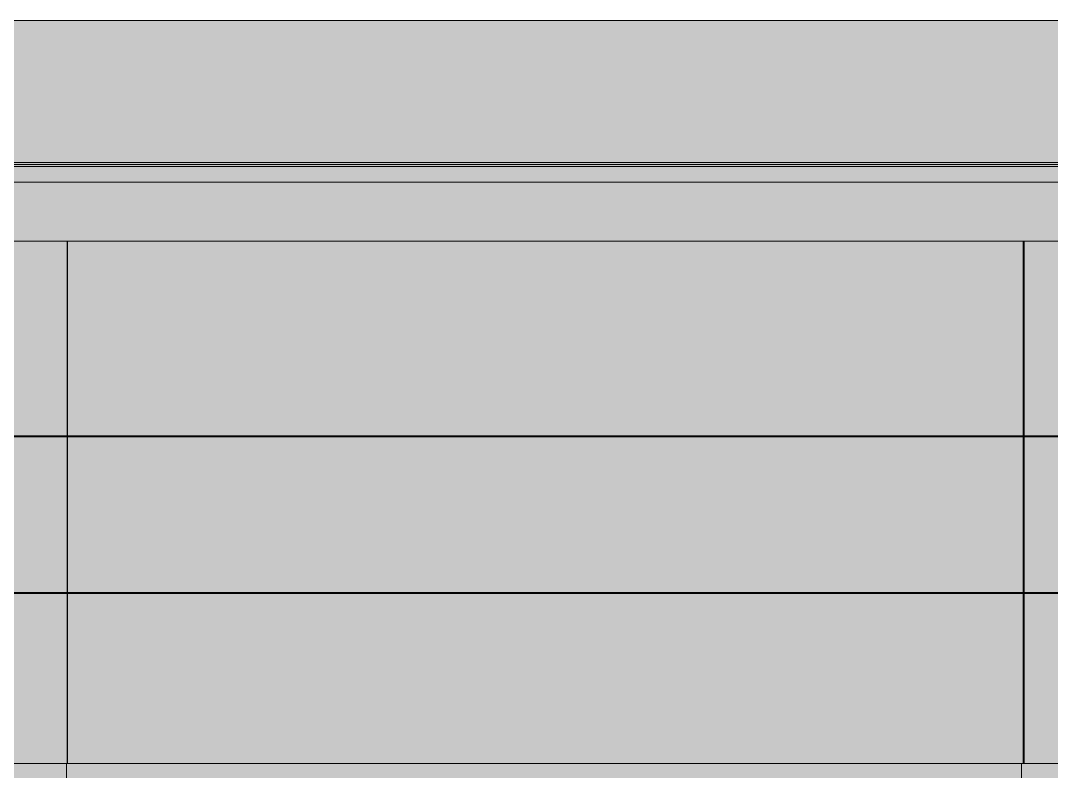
# Model space of a CAD drawing. Header units: millimetres. Extents: x -155050 to -36395, y -2753 to 7638.
# Drawn here: x -138188 to -131607, y 1650 to 6444 of the extents above; entities that cross this region are included whole.
import ezdxf

# ---------------------------------------------------------------- set-up
doc = ezdxf.new("R2010")
doc.units = ezdxf.units.MM
for name, color, linetype, lineweight in [('A-ROOF', 7, 'Continuous', 9), ('A-ROOF-OTLN', 7, 'Continuous', 9), ('A-WALL', 7, 'Continuous', 9), ('S-BEAM', 7, 'Continuous', 9), ('S-COLS', 7, 'Continuous', 9), ('S-FSTN', 7, 'Continuous', 9)]:
    doc.layers.add(name, color=color, linetype=linetype, lineweight=lineweight)
for name, color, linetype, lineweight, true_color in [('A-ROOF-1', 9, 'Continuous', 9, 0x808080), ('A-ROOF-2', 251, 'Continuous', 9, 0x505050), ('A-ROOF-OTLN-1', 7, 'Continuous', 9, 0x787878), ('A-WALL-1', 7, 'Continuous', 9, 0xd7d5cb), ('A-WALL-2', 7, 'Continuous', 9, 0x004080), ('S-BEAM-1', 7, 'Continuous', 9, 0xf7f7f7), ('S-COLS-1', 7, 'Continuous', 9, 0x787878), ('S-FSTN-1', 7, 'Continuous', 9, 0xbb502e)]:
    doc.layers.add(name, color=color, linetype=linetype, lineweight=lineweight, true_color=true_color)

# ---------------------------------------------------------------- blocks, each defined once
blk = doc.blocks.new('Sloup IPE - 387971-Řez 2')
at = {"layer": 'S-COLS-1'}
for points in [[(-137887.9, 4838.2), (-137887.9, 4838.7), (-137890.4, 4838.7), (-137890.4, 4838.2)], [(-137890.4, 1700), (-137887.9, 1700), (-137887.9, 4838.2), (-137890.4, 4838.2), (-137890.4, 1729.1)]]:
    blk.add_hatch(color=256, dxfattribs=at).paths.add_polyline_path(points)
at = {"layer": 'S-COLS'}
blk.add_line((-137890.4, 4838.2), (-137887.9, 4838.2), dxfattribs=at)
blk = doc.blocks.new('Rámový roh_ šroubovaný s náběhem - 387987-Řez 2')
at = {"layer": 'S-FSTN-1'}
for points in [[(-137887.9, 4867.8), (-137890.4, 4867.8), (-137890.4, 4853.6), (-137887.9, 4853.6)], [(-137887.9, 4838.7), (-137887.9, 4853.6), (-137890.4, 4853.6), (-137890.4, 4838.7)]]:
    blk.add_hatch(color=256, dxfattribs=at).paths.add_polyline_path(points)
at = {"layer": 'S-FSTN'}
for p, q in [((-137890.4, 4853.6), (-137887.9, 4853.6)), ((-137887.9, 4838.7), (-137890.4, 4838.7))]:
    blk.add_line(p, q, dxfattribs=at)
blk = doc.blocks.new('Sloup IPE - 388008-Řez 2')
at = {"layer": 'S-COLS-1'}
for points in [[(-131780.4, 4863.3), (-131780.4, 4863.8), (-131787.9, 4863.8), (-131787.9, 4863.3)], [(-131780.4, 1700), (-131780.4, 4863.3), (-131787.9, 4863.3), (-131787.9, 1700)]]:
    blk.add_hatch(color=256, dxfattribs=at).paths.add_polyline_path(points)
at = {"layer": 'S-COLS'}
blk.add_line((-131787.9, 4863.3), (-131780.4, 4863.3), dxfattribs=at)
blk = doc.blocks.new('Rámový roh_ šroubovaný s náběhem - 388024-Řez 2')
at = {"layer": 'S-FSTN-1'}
for points in [[(-131780.4, 4878.7), (-131780.4, 4882.5), (-131787.9, 4881), (-131787.9, 4878.7)], [(-131780.4, 4863.8), (-131780.4, 4878.7), (-131787.9, 4878.7), (-131787.9, 4863.8)]]:
    blk.add_hatch(color=256, dxfattribs=at).paths.add_polyline_path(points)
at = {"layer": 'S-FSTN'}
for p, q in [((-131787.9, 4878.7), (-131780.4, 4878.7)), ((-131780.4, 4863.8), (-131787.9, 4863.8))]:
    blk.add_line(p, q, dxfattribs=at)
blk = doc.blocks.new('IPE - IPE160-854151-Řez 2')
at = {"layer": 'S-BEAM-1'}
h = blk.add_hatch(color=256, dxfattribs=at)
h.paths.add_polyline_path([(-131787.9, 5032.1), (-131780.4, 5032.1), (-131780.4, 5035), (-131787.9, 5035)])
h.paths.add_polyline_path([(-137887.9, 5032.1), (-137887.9, 5035), (-137890.4, 5035), (-137890.4, 5032.1)])
blk = doc.blocks.new('C profil - C150X19_3-854068-Řez 2')
at = {"layer": 'S-BEAM-1'}
h = blk.add_hatch(color=256, dxfattribs=at)
h.paths.add_polyline_path([(-137887.9, 5027.1), (-137887.9, 5032.1), (-137890.4, 5032.1), (-137890.4, 5027.1)])
h.paths.add_polyline_path([(-131780.4, 5027.1), (-131780.4, 5032.1), (-131787.9, 5032.1), (-131787.9, 5027.1)])
h = blk.add_hatch(color=256, dxfattribs=at)
h.paths.add_polyline_path([(-137890.4, 4867.8), (-137887.9, 4867.8), (-137887.9, 5027.1), (-137890.4, 5027.1), (-137890.4, 4881)])
h.paths.add_polyline_path([(-131787.9, 4882.5), (-131780.4, 4882.5), (-131780.4, 5027.1), (-131787.9, 5027.1), (-131787.9, 4921.4)])
at = {"layer": 'S-BEAM'}
for p, q in [((-137887.9, 5032.1), (-137890.4, 5032.1)), ((-137890.4, 5027.1), (-137887.9, 5027.1)), ((-131780.4, 5032.1), (-131787.9, 5032.1)), ((-131787.9, 5027.1), (-131780.4, 5027.1)), ((-137887.9, 4867.8), (-137890.4, 4867.8))]:
    blk.add_line(p, q, dxfattribs=at)

msp = doc.modelspace()

# ---------------------------------------------------------------- hatches: boundary and pattern name
at = {"layer": 'A-ROOF-1'}
msp.add_hatch(color=256, dxfattribs=at).paths.add_polyline_path([(-139057.5, 5537.1), (-125300.4, 5537.1), (-125300.4, 6444), (-153490.4, 6444), (-153490.4, 5537.1), (-139176.9, 5537.1)])
at = {"layer": 'A-ROOF-2'}
msp.add_hatch(color=256, dxfattribs=at).paths.add_polyline_path([(-153490.4, 5035), (-125300.4, 5035), (-125300.4, 5412.2), (-153490.4, 5412.2), (-153490.4, 5285)])
at = {"layer": 'A-ROOF-OTLN-1'}
for points in [[(-125454.7, 5524.4), (-125300.4, 5524.4), (-125300.4, 5537.1), (-153490.4, 5537.1), (-153490.4, 5524.4), (-125574.1, 5524.4)], [(-125454.7, 5511.7), (-125300.4, 5511.7), (-125300.4, 5524.4), (-153490.4, 5524.4), (-153490.4, 5511.7), (-125574.1, 5511.7)], [(-133807.3, 5412.2), (-125300.4, 5412.2), (-125300.4, 5511.7), (-153490.4, 5511.7), (-153490.4, 5412.2), (-133926.7, 5412.2)]]:
    msp.add_hatch(color=256, dxfattribs=at).paths.add_polyline_path(points)
at = {"layer": 'A-WALL-1'}
h = msp.add_hatch(color=256, dxfattribs=at)
h.paths.add_polyline_path([(-140890.4, 1700), (-137890.4, 1700), (-137890.4, 2785.6), (-140890.4, 2785.6), (-140890.4, 1729.1)])
h.paths.add_polyline_path([(-140012.1, 2792.6), (-137890.4, 2792.6), (-137890.4, 3785.6), (-140890.4, 3785.6), (-140890.4, 2792.6), (-140250.8, 2792.6)])
h.paths.add_polyline_path([(-140370.1, 3792.6), (-137890.4, 3792.6), (-137890.4, 5035), (-140890.4, 5035), (-140890.4, 3792.6), (-140489.4, 3792.6)])
h = msp.add_hatch(color=256, dxfattribs=at)
h.paths.add_polyline_path([(-137887.9, 1700), (-131787.9, 1700), (-131787.9, 2785.6), (-137887.9, 2785.6), (-137887.9, 1729.1)])
h.paths.add_polyline_path([(-137887.9, 2792.6), (-131787.9, 2792.6), (-131787.9, 3785.6), (-137887.9, 3785.6), (-137887.9, 2860.5)])
h.paths.add_polyline_path([(-135955.2, 3792.6), (-131787.9, 3792.6), (-131787.9, 5035), (-137887.9, 5035), (-137887.9, 3792.6), (-136432.4, 3792.6)])
h = msp.add_hatch(color=256, dxfattribs=at)
h.paths.add_polyline_path([(-131780.4, 1700), (-125414.4, 1700), (-125414.4, 2785.6), (-131780.4, 2785.6), (-131780.4, 1729.1)])
h.paths.add_polyline_path([(-130227.7, 2792.6), (-125414.4, 2792.6), (-125414.4, 2846.6), (-125417.9, 2846.6), (-125417.9, 2853.6), (-125414.4, 2853.6), (-125414.4, 3785.6), (-131780.4, 3785.6), (-131778.8, 2792.6), (-131182.2, 2792.6)])
h.paths.add_polyline_path([(-131659.5, 3792.6), (-125414.4, 3792.6), (-125414.4, 3846.6), (-125417.9, 3846.6), (-125417.9, 3853.6), (-125414.4, 3853.6), (-125414.4, 5035), (-131780.4, 5035), (-131778.8, 3792.6)])
for points in [[(-137890.4, 3785.6), (-137890.4, 3792.6), (-140890.4, 3792.6), (-140890.4, 3785.6), (-137983.6, 3785.6)], [(-131787.9, 3785.6), (-131787.9, 3792.6), (-137887.9, 3792.6), (-137887.9, 3785.6), (-131898.2, 3785.6)], [(-125417.9, 3785.6), (-125414.4, 3785.6), (-125414.4, 3792.6), (-131780.4, 3792.6), (-131778.8, 3785.6), (-125454.7, 3785.6)], [(-137890.4, 2785.6), (-137890.4, 2792.6), (-140890.4, 2792.6), (-140890.4, 2785.6), (-137983.6, 2785.6)], [(-131787.9, 2785.6), (-131787.9, 2792.6), (-137887.9, 2792.6), (-137887.9, 2785.6), (-131898.2, 2785.6)], [(-125417.9, 2785.6), (-125414.4, 2785.6), (-125414.4, 2792.6), (-131780.4, 2792.6), (-131778.8, 2785.6), (-125454.7, 2785.6)]]:
    msp.add_hatch(color=256, dxfattribs=at).paths.add_polyline_path(points)
at = {"layer": 'A-WALL-2'}
for points in [[(-138818.9, 550), (-137895.4, 550), (-137895.4, 1700), (-140892.9, 1700), (-140892.9, 550), (-139773.5, 550)], [(-131797.9, 550), (-128575.4, 550), (-128575.4, 589.8), (-131575.4, 589.8), (-131575.4, 1600), (-127425.4, 1600), (-127425.4, 550), (-125414.4, 550), (-125414.4, 1700), (-131797.9, 1700), (-131797.9, 597.6)]]:
    msp.add_hatch(color=256, dxfattribs=at).paths.add_polyline_path(points)
h = msp.add_hatch(color=256, dxfattribs=at)
h.paths.add_polyline_path([(-134761.9, 550), (-131797.9, 550), (-131797.9, 1700), (-137895.4, 1700), (-137894.1, 550), (-134881.2, 550)])
h.paths.add_polyline_path([(-132733.4, 589.8), (-137345.4, 589.8), (-137345.4, 1600), (-132345.4, 1600), (-132345.4, 589.8), (-132614.1, 589.8)])

# ---------------------------------------------------------------- linework, layer by layer
at = {"layer": 'A-ROOF'}
for p, q in [((-125300.4, 6444), (-153490.4, 6444)), ((-125300.4, 5035), (-153490.4, 5035))]:
    msp.add_line(p, q, dxfattribs=at)
at = {"layer": 'A-ROOF-OTLN'}
for p, q in [((-125300.4, 5537.1), (-153490.4, 5537.1)), ((-125300.4, 5524.4), (-153490.4, 5524.4)), ((-125300.4, 5511.7), (-153490.4, 5511.7)), ((-125300.4, 5412.2), (-153490.4, 5412.2))]:
    msp.add_line(p, q, dxfattribs=at)
at = {"layer": 'A-WALL'}
for p, q in [((-137890.4, 1700), (-137890.4, 5035)), ((-137887.9, 5035), (-137887.9, 1700)), ((-131787.9, 1700), (-131787.9, 5035)), ((-131780.4, 5035), (-131780.4, 1700)), ((-153261.8, 3792.6), (-137890.4, 3792.6)), ((-137890.4, 3785.6), (-153261.8, 3785.6)), ((-137887.9, 3792.6), (-131787.9, 3792.6)), ((-131787.9, 3785.6), (-137887.9, 3785.6)), ((-131780.4, 3792.6), (-125414.4, 3792.6)), ((-125414.4, 3785.6), (-131780.4, 3785.6)), ((-153261.8, 2792.6), (-137890.4, 2792.6)), ((-137890.4, 2785.6), (-153261.8, 2785.6)), ((-137887.9, 2792.6), (-131787.9, 2792.6)), ((-131787.9, 2785.6), (-137887.9, 2785.6)), ((-131780.4, 2792.6), (-125414.4, 2792.6)), ((-125414.4, 2785.6), (-131780.4, 2785.6)), ((-131797.9, 1700), (-153384.2, 1700)), ((-137895.4, 1700), (-137895.4, -450)), ((-137887.9, 1700), (-125414.4, 1700)), ((-131797.9, -450), (-131797.9, 1700))]:
    msp.add_line(p, q, dxfattribs=at)

# ---------------------------------------------------------------- block references
at = {"layer": 'S-BEAM'}
for name in ['IPE - IPE160-854151-Řez 2', 'C profil - C150X19_3-854068-Řez 2']:
    msp.add_blockref(name, (0, 0), dxfattribs=at)
at = {"layer": 'S-COLS'}
for name in ['Sloup IPE - 387971-Řez 2', 'Sloup IPE - 388008-Řez 2']:
    msp.add_blockref(name, (0, 0), dxfattribs=at)
at = {"layer": 'S-FSTN'}
for name in ['Rámový roh_ šroubovaný s náběhem - 388024-Řez 2', 'Rámový roh_ šroubovaný s náběhem - 387987-Řez 2']:
    msp.add_blockref(name, (0, 0), dxfattribs=at)

doc.saveas('drawing.dxf')
